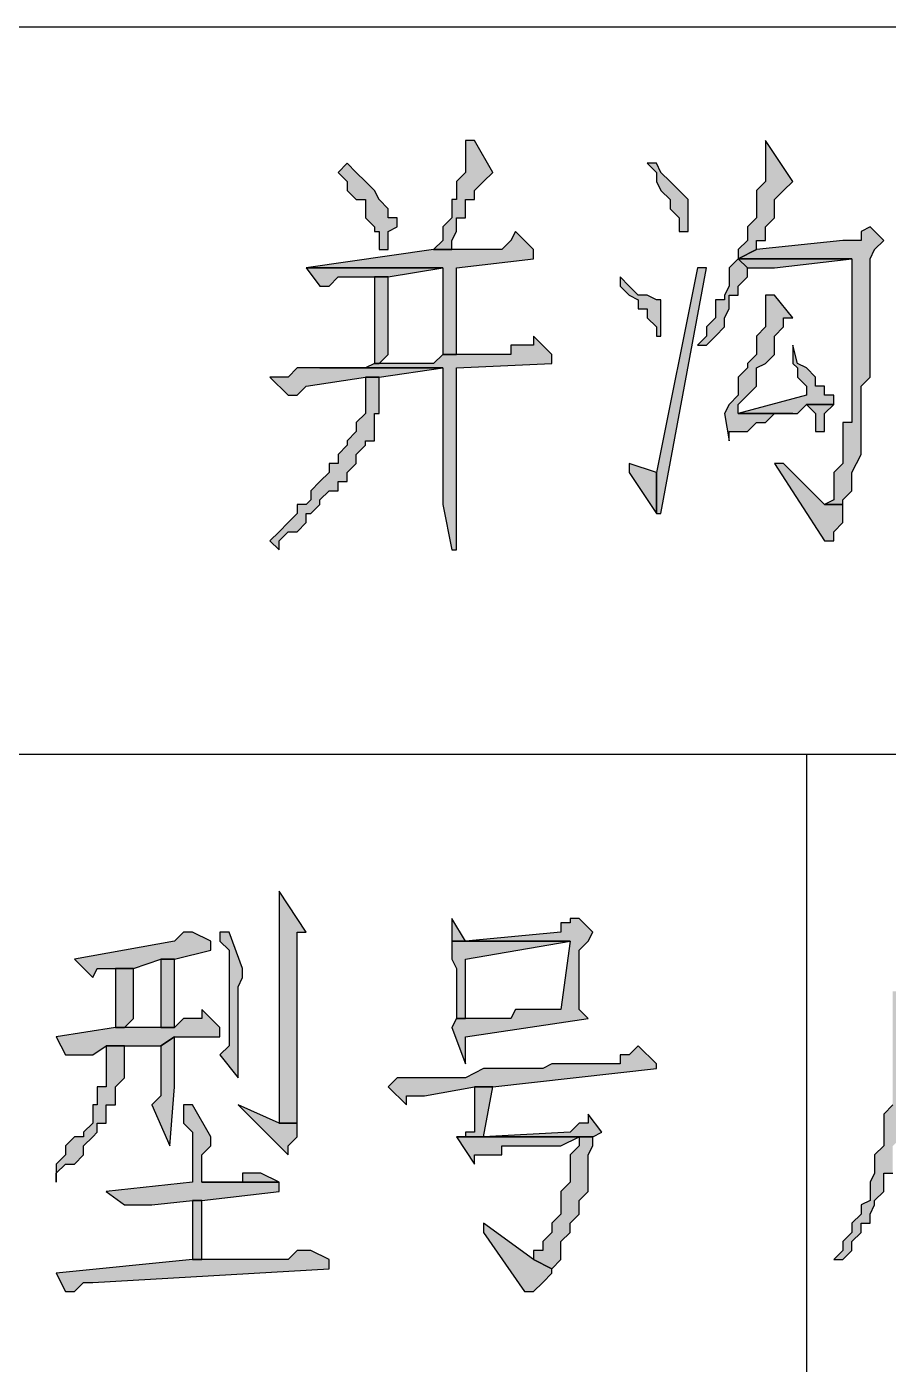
# Model space of a CAD drawing. Extents: x 457 to 4918, y -67 to 391.
# Drawn here: x 3548.87 to 3557.44, y 86.65 to 99.94 of the extents above; entities that cross this region are included whole.
import ezdxf

# ---------------------------------------------------------------- set-up
doc = ezdxf.new("R2010")
doc.units = 0
doc.header["$LTSCALE"] = 40
doc.header["$MEASUREMENT"] = 0
doc.layers.add('at_Entity', color=7, linetype='CONTINUOUS')
doc.layers.add('at_Solid', color=7, linetype='CONTINUOUS')

msp = doc.modelspace()

# ---------------------------------------------------------------- hatches: boundary and pattern name
at = {"layer": 'at_Solid'}
for points in [[(3553.233, 98.814), (3553.233, 98.497), (3553.143, 98.407), (3553.143, 98.226), (3553.098, 98.226), (3553.098, 98.045), (3553.007, 97.955), (3553.007, 97.819), (3552.917, 97.729), (3553.098, 97.729), (3553.098, 97.819), (3553.143, 97.91), (3553.143, 98.045), (3553.233, 98.045), (3553.233, 98.226), (3553.324, 98.226), (3553.324, 98.317), (3553.414, 98.407), (3553.505, 98.497), (3553.324, 98.814)], [(3556.217, 98.814), (3556.217, 98.407), (3556.126, 98.317), (3556.126, 98.045), (3556.036, 97.955), (3556.036, 97.819), (3555.945, 97.729), (3555.945, 97.639), (3556.126, 97.729), (3556.126, 97.819), (3556.217, 97.819), (3556.217, 97.955), (3556.307, 98.045), (3556.307, 98.226), (3556.397, 98.317), (3556.488, 98.407)], [(3552.058, 98.588), (3551.968, 98.497), (3552.058, 98.407), (3552.058, 98.317), (3552.148, 98.226), (3552.239, 98.226), (3552.239, 98.136), (3552.239, 98.045), (3552.329, 97.955), (3552.329, 97.91), (3552.374, 97.91), (3552.374, 97.729), (3552.465, 97.729), (3552.465, 97.91), (3552.555, 97.955), (3552.555, 98.045), (3552.465, 98.045), (3552.465, 98.136), (3552.374, 98.226), (3552.329, 98.317), (3552.239, 98.407), (3552.148, 98.497)], [(3555.132, 98.588), (3555.041, 98.588), (3555.132, 98.497), (3555.132, 98.407), (3555.177, 98.317), (3555.267, 98.226), (3555.267, 98.136), (3555.358, 98.045), (3555.358, 97.91), (3555.448, 97.91), (3555.448, 98.226), (3555.358, 98.317), (3555.267, 98.407), (3555.177, 98.497)], [(3557.256, 97.955), (3557.166, 97.91), (3557.166, 97.819), (3557.075, 97.819), (3556.985, 97.819), (3556.126, 97.729), (3555.945, 97.639), (3557.075, 97.639), (3557.075, 97.548), (3557.075, 96.011), (3556.985, 96.011), (3556.985, 95.604), (3556.895, 95.514), (3556.895, 95.243), (3556.804, 95.198), (3556.985, 95.198), (3556.985, 95.243), (3557.075, 95.333), (3557.075, 95.514), (3557.166, 95.695), (3557.166, 96.373), (3557.256, 96.463), (3557.256, 97.639), (3557.301, 97.729), (3557.392, 97.819)], [(3553.731, 97.91), (3553.685, 97.819), (3553.595, 97.729), (3552.917, 97.729), (3551.651, 97.548), (3553.007, 97.548), (3553.007, 97.367), (3553.007, 96.689), (3553.143, 96.689), (3553.143, 97.548), (3553.911, 97.639), (3553.911, 97.729)], [(3551.651, 97.548), (3551.787, 97.367), (3551.877, 97.367), (3551.968, 97.458), (3552.465, 97.458), (3553.007, 97.548)], [(3555.539, 97.548), (3555.132, 95.514), (3555.132, 95.107), (3555.177, 95.107), (3555.629, 97.548)], [(3555.945, 97.639), (3555.855, 97.548), (3555.855, 97.367), (3555.81, 97.277), (3555.81, 97.232), (3555.719, 97.232), (3555.719, 97.051), (3555.629, 96.961), (3555.629, 96.87), (3555.539, 96.78), (3555.629, 96.78), (3555.719, 96.87), (3555.81, 96.961), (3555.81, 97.051), (3555.855, 97.141), (3555.855, 97.277), (3555.945, 97.277), (3555.945, 97.367), (3556.036, 97.458), (3556.036, 97.548)], [(3555.945, 97.639), (3556.036, 97.548), (3556.307, 97.548), (3557.075, 97.639)], [(3552.465, 97.458), (3552.329, 97.458), (3552.329, 97.367), (3552.329, 96.599), (3552.374, 96.599), (3552.465, 96.689)], [(3554.77, 97.458), (3554.77, 97.367), (3554.861, 97.277), (3554.951, 97.232), (3554.951, 97.141), (3555.041, 97.141), (3555.041, 97.051), (3555.132, 96.961), (3555.132, 96.87), (3555.177, 96.87), (3555.177, 97.232), (3555.132, 97.232), (3555.041, 97.277), (3554.951, 97.277), (3554.861, 97.367)], [(3556.307, 97.277), (3556.217, 97.277), (3556.217, 97.232), (3556.217, 96.961), (3556.126, 96.87), (3556.126, 96.689), (3556.036, 96.599), (3556.036, 96.554), (3555.945, 96.463), (3555.945, 96.283), (3555.855, 96.192), (3555.81, 96.102), (3555.855, 95.831), (3555.855, 95.921), (3555.945, 95.921), (3556.036, 95.921), (3556.126, 96.011), (3556.217, 96.011), (3556.307, 96.102), (3556.488, 96.102), (3555.945, 96.102), (3555.945, 96.192), (3556.036, 96.283), (3556.126, 96.373), (3556.126, 96.554), (3556.217, 96.599), (3556.307, 96.689), (3556.307, 96.87), (3556.397, 96.961), (3556.397, 97.051), (3556.488, 97.051)], [(3553.911, 96.87), (3553.911, 96.78), (3553.821, 96.78), (3553.685, 96.78), (3553.685, 96.689), (3553.007, 96.689), (3552.917, 96.599), (3552.329, 96.599), (3552.239, 96.554), (3551.787, 96.554), (3553.007, 96.554), (3553.007, 95.198), (3553.098, 94.746), (3553.143, 94.746), (3553.143, 94.926), (3553.143, 96.554), (3554.092, 96.599), (3554.092, 96.689)], [(3556.488, 96.78), (3556.488, 96.599), (3556.533, 96.554), (3556.533, 96.463), (3556.623, 96.373), (3556.623, 96.283), (3555.945, 96.102), (3556.533, 96.102), (3556.623, 96.192), (3556.895, 96.192), (3556.895, 96.283), (3556.804, 96.283), (3556.804, 96.373), (3556.714, 96.373), (3556.714, 96.463), (3556.623, 96.554), (3556.533, 96.599)], [(3551.787, 96.554), (3551.561, 96.554), (3551.47, 96.463), (3551.29, 96.463), (3551.47, 96.283), (3551.561, 96.283), (3551.651, 96.373), (3552.239, 96.463), (3552.374, 96.463), (3553.007, 96.554)], [(3552.374, 96.463), (3552.239, 96.463), (3552.239, 96.373), (3552.239, 96.102), (3552.148, 96.011), (3552.148, 95.921), (3552.058, 95.831), (3552.058, 95.785), (3551.968, 95.695), (3551.968, 95.604), (3551.877, 95.604), (3551.877, 95.514), (3551.787, 95.424), (3551.696, 95.333), (3551.696, 95.243), (3551.651, 95.198), (3551.561, 95.198), (3551.561, 95.107), (3551.47, 95.017), (3551.38, 94.926), (3551.29, 94.836), (3551.38, 94.746), (3551.38, 94.836), (3551.47, 94.926), (3551.561, 94.926), (3551.651, 95.017), (3551.651, 95.107), (3551.696, 95.107), (3551.787, 95.198), (3551.787, 95.243), (3551.877, 95.333), (3551.968, 95.333), (3551.968, 95.424), (3552.058, 95.424), (3552.058, 95.514), (3552.148, 95.604), (3552.148, 95.695), (3552.239, 95.785), (3552.239, 95.831), (3552.329, 95.831), (3552.329, 96.102), (3552.374, 96.102)], [(3556.895, 96.192), (3556.623, 96.192), (3556.714, 96.102), (3556.714, 95.921), (3556.804, 95.921), (3556.804, 96.102)], [(3554.861, 95.604), (3554.861, 95.514), (3555.132, 95.107), (3555.132, 95.514)], [(3556.397, 95.604), (3556.307, 95.604), (3556.804, 94.836), (3556.895, 94.836), (3556.895, 94.926), (3556.985, 95.017), (3556.985, 95.198), (3556.804, 95.198)], [(3551.38, 91.356), (3551.38, 89.05), (3551.561, 89.05), (3551.561, 90.949), (3551.651, 90.949)], [(3553.098, 91.084), (3553.098, 90.858), (3553.233, 90.858)], [(3554.363, 91.084), (3554.273, 91.084), (3554.273, 91.039), (3554.183, 91.039), (3554.183, 90.949), (3553.233, 90.858), (3553.098, 90.858), (3554.273, 90.858), (3554.183, 90.18), (3553.731, 90.18), (3553.685, 90.09), (3553.143, 90.09), (3553.098, 90), (3553.233, 89.638), (3553.233, 89.909), (3554.454, 90.09), (3554.363, 90.18), (3554.363, 90.768), (3554.454, 90.858), (3554.499, 90.949)], [(3550.521, 90.949), (3550.431, 90.949), (3550.34, 90.858), (3549.346, 90.678), (3549.527, 90.497), (3549.572, 90.587), (3549.934, 90.587), (3550.205, 90.678), (3550.34, 90.678), (3550.702, 90.768), (3550.702, 90.858)], [(3550.883, 90.949), (3550.792, 90.949), (3550.792, 90.858), (3550.883, 90.768), (3550.883, 89.819), (3550.792, 89.728), (3550.973, 89.502), (3550.973, 90.406), (3551.018, 90.497), (3551.018, 90.587)], [(3553.098, 90.858), (3553.098, 90.678), (3553.143, 90.587), (3553.143, 90.09), (3553.233, 90.09), (3553.233, 90.678), (3554.273, 90.858)], [(3550.34, 90.678), (3550.205, 90.678), (3550.205, 90.497), (3550.205, 90), (3550.34, 90)], [(3559.607, 90.678), (3559.607, 90.587), (3559.516, 90.587), (3559.426, 90.587), (3559.426, 90.497), (3558.658, 90.406), (3558.522, 90.406), (3557.663, 90.361), (3557.482, 90.361), (3557.482, 90.18), (3557.482, 89.231), (3557.392, 89.141), (3557.392, 88.824), (3557.301, 88.734), (3557.301, 88.553), (3557.256, 88.463), (3557.256, 88.282), (3557.166, 88.237), (3557.166, 88.146), (3557.075, 88.056), (3557.075, 87.965), (3556.985, 87.875), (3556.985, 87.785), (3556.895, 87.694), (3556.985, 87.694), (3557.075, 87.785), (3557.075, 87.875), (3557.166, 87.965), (3557.166, 88.056), (3557.256, 88.056), (3557.256, 88.146), (3557.301, 88.237), (3557.301, 88.282), (3557.392, 88.372), (3557.392, 88.553), (3557.482, 88.553), (3557.482, 88.824), (3557.573, 88.915), (3557.573, 89.321), (3557.663, 89.321), (3557.663, 90.271), (3558.612, 90.271), (3558.612, 90.361), (3559.788, 90.406), (3559.788, 90.497)], [(3549.934, 90.587), (3549.753, 90.587), (3549.753, 90.497), (3549.753, 90), (3549.843, 90), (3549.934, 90.09)], [(3550.612, 90.18), (3550.612, 90.09), (3550.521, 90.09), (3550.431, 90.09), (3550.34, 90), (3549.753, 90), (3549.165, 89.909), (3549.256, 89.728), (3549.527, 89.728), (3549.662, 89.819), (3550.205, 89.819), (3550.34, 89.909), (3550.792, 89.909), (3550.792, 90)], [(3550.34, 89.909), (3550.205, 89.819), (3550.205, 89.321), (3550.114, 89.231), (3550.295, 88.824), (3550.34, 89.412)], [(3549.843, 89.819), (3549.662, 89.819), (3549.662, 89.728), (3549.662, 89.412), (3549.572, 89.412), (3549.572, 89.231), (3549.527, 89.231), (3549.527, 89.05), (3549.436, 88.96), (3549.436, 88.915), (3549.346, 88.915), (3549.256, 88.824), (3549.256, 88.734), (3549.165, 88.643), (3549.165, 88.463), (3549.165, 88.553), (3549.256, 88.643), (3549.346, 88.643), (3549.436, 88.734), (3549.436, 88.824), (3549.527, 88.915), (3549.572, 88.96), (3549.572, 89.05), (3549.662, 89.05), (3549.662, 89.231), (3549.753, 89.231), (3549.753, 89.412), (3549.843, 89.502)], [(3554.951, 89.819), (3554.861, 89.728), (3554.77, 89.728), (3554.77, 89.638), (3554.092, 89.638), (3554.002, 89.593), (3553.414, 89.593), (3553.233, 89.502), (3552.555, 89.502), (3552.465, 89.412), (3552.646, 89.231), (3552.646, 89.321), (3552.736, 89.321), (3552.826, 89.321), (3553.324, 89.412), (3553.505, 89.412), (3555.132, 89.593), (3555.132, 89.638)], [(3553.505, 89.412), (3553.324, 89.412), (3553.324, 89.231), (3553.324, 88.96), (3553.233, 88.96), (3553.233, 88.915), (3553.143, 88.915), (3554.363, 88.915), (3554.363, 88.824), (3554.273, 88.734), (3554.273, 88.463), (3554.183, 88.372), (3554.183, 88.146), (3554.092, 88.056), (3554.092, 87.965), (3554.002, 87.875), (3554.002, 87.785), (3553.911, 87.785), (3553.911, 87.694), (3554.092, 87.604), (3554.183, 87.694), (3554.183, 87.875), (3554.273, 87.965), (3554.273, 88.056), (3554.363, 88.146), (3554.363, 88.282), (3554.454, 88.372), (3554.454, 88.734), (3554.499, 88.824), (3554.499, 88.915), (3553.414, 88.915)], [(3550.521, 89.231), (3550.431, 89.231), (3550.431, 89.141), (3550.431, 89.05), (3550.521, 88.96), (3550.521, 88.463), (3549.662, 88.372), (3549.843, 88.237), (3550.114, 88.237), (3550.521, 88.282), (3550.612, 88.282), (3551.38, 88.372), (3551.38, 88.463), (3550.612, 88.463), (3550.612, 88.734), (3550.702, 88.824), (3550.702, 88.915)], [(3550.973, 89.231), (3551.47, 88.734), (3551.47, 88.824), (3551.561, 88.915), (3551.561, 89.05), (3551.38, 89.05)], [(3554.454, 89.141), (3554.454, 89.05), (3554.363, 89.05), (3554.273, 88.96), (3553.414, 88.915), (3554.499, 88.915), (3554.589, 88.96)], [(3553.143, 88.915), (3553.324, 88.643), (3553.324, 88.734), (3553.414, 88.734), (3553.595, 88.734), (3553.595, 88.824), (3554.183, 88.824), (3554.363, 88.915)], [(3551.199, 88.553), (3551.018, 88.553), (3551.018, 88.463), (3550.612, 88.463), (3551.38, 88.463)], [(3550.612, 88.282), (3550.521, 88.282), (3550.521, 87.694), (3550.612, 87.694), (3550.612, 87.875)], [(3553.414, 88.056), (3553.414, 87.965), (3553.821, 87.378), (3553.911, 87.378), (3554.002, 87.468), (3554.092, 87.559), (3554.092, 87.604), (3553.911, 87.694)], [(3551.696, 87.785), (3551.561, 87.785), (3551.47, 87.694), (3550.521, 87.694), (3549.165, 87.559), (3549.256, 87.378), (3549.346, 87.378), (3549.436, 87.468), (3549.527, 87.468), (3551.877, 87.604), (3551.877, 87.694)]]:
    msp.add_hatch(color=0, dxfattribs=at).paths.add_polyline_path(points)

# ---------------------------------------------------------------- linework, layer by layer
at = {"layer": 'at_Entity', "color": 0, "lineweight": 20}
for p, q in [((3553.233, 98.814), (3553.233, 98.497)), ((3553.324, 98.814), (3553.233, 98.814)), ((3553.505, 98.497), (3553.324, 98.814)), ((3556.217, 98.814), (3556.217, 98.407)), ((3556.488, 98.407), (3556.217, 98.814)), ((3552.058, 98.588), (3551.968, 98.497)), ((3551.968, 98.497), (3552.058, 98.407)), ((3552.148, 98.497), (3552.058, 98.588)), ((3552.239, 98.407), (3552.148, 98.497)), ((3553.233, 98.497), (3553.143, 98.407)), ((3553.414, 98.407), (3553.505, 98.497)), ((3555.132, 98.588), (3555.041, 98.588)), ((3555.041, 98.588), (3555.132, 98.497)), ((3555.177, 98.497), (3555.132, 98.588)), ((3555.132, 98.497), (3555.132, 98.407)), ((3555.267, 98.407), (3555.177, 98.497)), ((3552.058, 98.407), (3552.058, 98.317)), ((3552.329, 98.317), (3552.239, 98.407)), ((3553.143, 98.407), (3553.143, 98.226)), ((3553.324, 98.317), (3553.414, 98.407)), ((3555.132, 98.407), (3555.177, 98.317)), ((3555.358, 98.317), (3555.267, 98.407)), ((3556.217, 98.407), (3556.126, 98.317)), ((3556.397, 98.317), (3556.488, 98.407)), ((3552.058, 98.317), (3552.148, 98.226)), ((3552.148, 98.226), (3552.239, 98.226)), ((3552.239, 98.226), (3552.239, 98.136)), ((3552.374, 98.226), (3552.329, 98.317)), ((3552.465, 98.136), (3552.374, 98.226)), ((3553.143, 98.226), (3553.098, 98.226)), ((3553.098, 98.226), (3553.098, 98.045)), ((3553.233, 98.045), (3553.233, 98.226)), ((3553.233, 98.226), (3553.324, 98.226)), ((3553.324, 98.226), (3553.324, 98.317)), ((3555.177, 98.317), (3555.267, 98.226)), ((3555.267, 98.226), (3555.267, 98.136)), ((3555.448, 98.226), (3555.358, 98.317)), ((3555.448, 97.91), (3555.448, 98.226)), ((3556.126, 98.317), (3556.126, 98.045)), ((3556.307, 98.226), (3556.397, 98.317)), ((3556.307, 98.045), (3556.307, 98.226)), ((3552.239, 98.136), (3552.239, 98.045)), ((3552.465, 98.045), (3552.465, 98.136)), ((3555.267, 98.136), (3555.358, 98.045)), ((3552.239, 98.045), (3552.329, 97.955)), ((3552.329, 97.955), (3552.329, 97.91)), ((3552.555, 98.045), (3552.465, 98.045)), ((3552.465, 97.91), (3552.555, 97.955)), ((3552.555, 97.955), (3552.555, 98.045)), ((3553.098, 98.045), (3553.007, 97.955)), ((3553.007, 97.955), (3553.007, 97.819)), ((3553.143, 97.91), (3553.143, 98.045)), ((3553.143, 98.045), (3553.233, 98.045)), ((3555.358, 98.045), (3555.358, 97.91)), ((3556.126, 98.045), (3556.036, 97.955)), ((3556.036, 97.955), (3556.036, 97.819)), ((3556.217, 97.955), (3556.307, 98.045)), ((3556.217, 97.819), (3556.217, 97.955)), ((3557.256, 97.955), (3557.166, 97.91)), ((3557.392, 97.819), (3557.256, 97.955)), ((3552.329, 97.91), (3552.374, 97.91)), ((3552.374, 97.91), (3552.374, 97.729)), ((3552.465, 97.729), (3552.465, 97.91)), ((3553.007, 97.819), (3552.917, 97.729)), ((3553.098, 97.819), (3553.143, 97.91)), ((3553.098, 97.729), (3553.098, 97.819)), ((3553.685, 97.819), (3553.595, 97.729)), ((3553.731, 97.91), (3553.685, 97.819)), ((3553.911, 97.729), (3553.731, 97.91)), ((3555.358, 97.91), (3555.448, 97.91)), ((3556.036, 97.819), (3555.945, 97.729)), ((3556.985, 97.819), (3556.126, 97.729)), ((3556.126, 97.729), (3556.126, 97.819)), ((3556.126, 97.819), (3556.217, 97.819)), ((3557.075, 97.819), (3556.985, 97.819)), ((3557.166, 97.819), (3557.075, 97.819)), ((3557.166, 97.91), (3557.166, 97.819)), ((3557.301, 97.729), (3557.392, 97.819)), ((3552.917, 97.729), (3551.651, 97.548)), ((3552.374, 97.729), (3552.465, 97.729)), ((3553.595, 97.729), (3552.917, 97.729)), ((3552.917, 97.729), (3553.098, 97.729)), ((3553.911, 97.639), (3553.911, 97.729)), ((3556.126, 97.729), (3555.945, 97.639)), ((3555.945, 97.729), (3555.945, 97.639)), ((3555.945, 97.639), (3556.126, 97.729)), ((3557.256, 97.639), (3557.301, 97.729)), ((3551.651, 97.548), (3551.787, 97.367)), ((3553.007, 97.548), (3551.651, 97.548)), ((3551.651, 97.548), (3553.007, 97.548)), ((3552.465, 97.458), (3553.007, 97.548)), ((3553.007, 97.548), (3553.007, 97.367)), ((3553.143, 97.548), (3553.911, 97.639)), ((3553.143, 96.689), (3553.143, 97.548)), ((3555.539, 97.548), (3555.132, 95.514)), ((3555.177, 95.107), (3555.629, 97.548)), ((3555.629, 97.548), (3555.539, 97.548)), ((3555.945, 97.639), (3555.855, 97.548)), ((3555.855, 97.548), (3555.855, 97.367)), ((3556.036, 97.548), (3555.945, 97.639)), ((3555.945, 97.639), (3556.036, 97.548)), ((3557.075, 97.639), (3555.945, 97.639)), ((3555.945, 97.639), (3557.075, 97.639)), ((3556.036, 97.458), (3556.036, 97.548)), ((3556.036, 97.548), (3556.307, 97.548)), ((3556.307, 97.548), (3557.075, 97.639)), ((3557.075, 97.639), (3557.075, 97.548)), ((3557.075, 97.548), (3557.075, 96.011)), ((3557.256, 96.463), (3557.256, 97.639)), ((3551.877, 97.367), (3551.968, 97.458)), ((3551.968, 97.458), (3552.465, 97.458)), ((3552.465, 97.458), (3552.329, 97.458)), ((3552.329, 97.458), (3552.329, 97.367)), ((3552.465, 96.689), (3552.465, 97.458)), ((3554.77, 97.458), (3554.77, 97.367)), ((3554.861, 97.367), (3554.77, 97.458)), ((3555.945, 97.367), (3556.036, 97.458)), ((3551.787, 97.367), (3551.877, 97.367)), ((3552.329, 97.367), (3552.329, 96.599)), ((3553.007, 97.367), (3553.007, 96.689)), ((3554.77, 97.367), (3554.861, 97.277)), ((3554.951, 97.277), (3554.861, 97.367)), ((3555.855, 97.367), (3555.81, 97.277)), ((3555.945, 97.277), (3555.945, 97.367)), ((3554.861, 97.277), (3554.951, 97.232)), ((3555.041, 97.277), (3554.951, 97.277)), ((3554.951, 97.232), (3554.951, 97.141)), ((3555.132, 97.232), (3555.041, 97.277)), ((3555.177, 97.232), (3555.132, 97.232)), ((3555.177, 96.87), (3555.177, 97.232)), ((3555.81, 97.232), (3555.719, 97.232)), ((3555.719, 97.232), (3555.719, 97.051)), ((3555.81, 97.277), (3555.81, 97.232)), ((3555.855, 97.141), (3555.855, 97.277)), ((3555.855, 97.277), (3555.945, 97.277)), ((3556.307, 97.277), (3556.217, 97.277)), ((3556.217, 97.277), (3556.217, 97.232)), ((3556.217, 97.232), (3556.217, 96.961)), ((3556.488, 97.051), (3556.307, 97.277)), ((3554.951, 97.141), (3555.041, 97.141)), ((3555.041, 97.141), (3555.041, 97.051)), ((3555.041, 97.051), (3555.132, 96.961)), ((3555.719, 97.051), (3555.629, 96.961)), ((3555.81, 97.051), (3555.855, 97.141)), ((3555.81, 96.961), (3555.81, 97.051)), ((3556.397, 96.961), (3556.397, 97.051)), ((3556.397, 97.051), (3556.488, 97.051)), ((3555.132, 96.961), (3555.132, 96.87)), ((3555.629, 96.961), (3555.629, 96.87)), ((3555.719, 96.87), (3555.81, 96.961)), ((3556.217, 96.961), (3556.126, 96.87)), ((3556.307, 96.87), (3556.397, 96.961)), ((3553.821, 96.78), (3553.685, 96.78)), ((3553.685, 96.78), (3553.685, 96.689)), ((3553.911, 96.78), (3553.821, 96.78)), ((3553.911, 96.87), (3553.911, 96.78)), ((3554.092, 96.689), (3553.911, 96.87)), ((3555.132, 96.87), (3555.177, 96.87)), ((3555.629, 96.87), (3555.539, 96.78)), ((3555.539, 96.78), (3555.629, 96.78)), ((3555.629, 96.78), (3555.719, 96.87)), ((3556.126, 96.87), (3556.126, 96.689)), ((3556.307, 96.689), (3556.307, 96.87)), ((3556.488, 96.78), (3556.488, 96.599)), ((3556.533, 96.599), (3556.488, 96.78)), ((3552.374, 96.599), (3552.465, 96.689)), ((3553.007, 96.689), (3552.917, 96.599)), ((3553.685, 96.689), (3553.007, 96.689)), ((3553.007, 96.689), (3553.143, 96.689)), ((3554.092, 96.599), (3554.092, 96.689)), ((3556.126, 96.689), (3556.036, 96.599)), ((3556.217, 96.599), (3556.307, 96.689)), ((3551.561, 96.554), (3551.47, 96.463)), ((3551.787, 96.554), (3551.561, 96.554)), ((3553.007, 96.554), (3551.787, 96.554)), ((3552.239, 96.554), (3551.787, 96.554)), ((3551.787, 96.554), (3553.007, 96.554)), ((3552.329, 96.599), (3552.239, 96.554)), ((3552.917, 96.599), (3552.329, 96.599)), ((3552.329, 96.599), (3552.374, 96.599)), ((3552.374, 96.463), (3553.007, 96.554)), ((3553.007, 96.554), (3553.007, 95.198)), ((3553.143, 96.554), (3554.092, 96.599)), ((3553.143, 94.926), (3553.143, 96.554)), ((3556.036, 96.554), (3555.945, 96.463)), ((3556.036, 96.599), (3556.036, 96.554)), ((3556.126, 96.554), (3556.217, 96.599)), ((3556.126, 96.373), (3556.126, 96.554)), ((3556.488, 96.599), (3556.533, 96.554)), ((3556.623, 96.554), (3556.533, 96.599)), ((3556.533, 96.554), (3556.533, 96.463)), ((3556.714, 96.463), (3556.623, 96.554)), ((3551.47, 96.463), (3551.29, 96.463)), ((3551.29, 96.463), (3551.47, 96.283)), ((3551.561, 96.283), (3551.651, 96.373)), ((3551.651, 96.373), (3552.239, 96.463)), ((3552.374, 96.463), (3552.239, 96.463)), ((3552.239, 96.463), (3552.239, 96.373)), ((3552.239, 96.463), (3552.374, 96.463)), ((3552.239, 96.373), (3552.239, 96.102)), ((3552.374, 96.102), (3552.374, 96.463)), ((3555.945, 96.463), (3555.945, 96.283)), ((3556.036, 96.283), (3556.126, 96.373)), ((3556.533, 96.463), (3556.623, 96.373)), ((3556.623, 96.373), (3556.623, 96.283)), ((3556.714, 96.373), (3556.714, 96.463)), ((3556.804, 96.373), (3556.714, 96.373)), ((3556.804, 96.283), (3556.804, 96.373)), ((3557.166, 96.373), (3557.256, 96.463)), ((3557.166, 95.695), (3557.166, 96.373)), ((3551.47, 96.283), (3551.561, 96.283)), ((3555.945, 96.283), (3555.855, 96.192)), ((3556.623, 96.283), (3555.945, 96.102)), ((3555.945, 96.192), (3556.036, 96.283)), ((3556.895, 96.283), (3556.804, 96.283)), ((3556.895, 96.192), (3556.895, 96.283)), ((3552.239, 96.102), (3552.148, 96.011)), ((3552.329, 95.831), (3552.329, 96.102)), ((3552.329, 96.102), (3552.374, 96.102)), ((3555.855, 96.192), (3555.81, 96.102)), ((3555.81, 96.102), (3555.855, 95.831)), ((3555.945, 96.102), (3555.945, 96.192)), ((3555.945, 96.102), (3556.533, 96.102)), ((3556.488, 96.102), (3555.945, 96.102)), ((3556.217, 96.011), (3556.307, 96.102)), ((3556.307, 96.102), (3556.488, 96.102)), ((3556.533, 96.102), (3556.623, 96.192)), ((3556.895, 96.192), (3556.623, 96.192)), ((3556.623, 96.192), (3556.714, 96.102)), ((3556.623, 96.192), (3556.895, 96.192)), ((3556.714, 96.102), (3556.714, 95.921)), ((3556.804, 96.102), (3556.895, 96.192)), ((3556.804, 95.921), (3556.804, 96.102)), ((3552.148, 96.011), (3552.148, 95.921)), ((3556.036, 95.921), (3556.126, 96.011)), ((3556.126, 96.011), (3556.217, 96.011)), ((3557.075, 96.011), (3556.985, 96.011)), ((3556.985, 96.011), (3556.985, 95.604)), ((3552.148, 95.921), (3552.058, 95.831)), ((3552.058, 95.831), (3552.058, 95.785)), ((3552.239, 95.785), (3552.239, 95.831)), ((3552.239, 95.831), (3552.329, 95.831)), ((3555.855, 95.831), (3555.855, 95.921)), ((3555.855, 95.921), (3555.945, 95.921)), ((3555.945, 95.921), (3556.036, 95.921)), ((3556.714, 95.921), (3556.804, 95.921)), ((3552.058, 95.785), (3551.968, 95.695)), ((3551.968, 95.695), (3551.968, 95.604)), ((3552.148, 95.695), (3552.239, 95.785)), ((3552.148, 95.604), (3552.148, 95.695)), ((3557.075, 95.514), (3557.166, 95.695)), ((3551.968, 95.604), (3551.877, 95.604)), ((3551.877, 95.604), (3551.877, 95.514)), ((3552.058, 95.514), (3552.148, 95.604)), ((3554.861, 95.604), (3554.861, 95.514)), ((3555.132, 95.514), (3554.861, 95.604)), ((3556.397, 95.604), (3556.307, 95.604)), ((3556.307, 95.604), (3556.804, 94.836)), ((3556.804, 95.198), (3556.397, 95.604)), ((3556.985, 95.604), (3556.895, 95.514)), ((3551.787, 95.424), (3551.696, 95.333)), ((3551.877, 95.514), (3551.787, 95.424)), ((3551.968, 95.333), (3551.968, 95.424)), ((3551.968, 95.424), (3552.058, 95.424)), ((3552.058, 95.424), (3552.058, 95.514)), ((3554.861, 95.514), (3555.132, 95.107)), ((3555.132, 95.107), (3555.132, 95.514)), ((3555.132, 95.514), (3555.132, 95.107)), ((3556.895, 95.514), (3556.895, 95.243)), ((3557.075, 95.333), (3557.075, 95.514)), ((3551.696, 95.333), (3551.696, 95.243)), ((3551.787, 95.243), (3551.877, 95.333)), ((3551.877, 95.333), (3551.968, 95.333)), ((3556.985, 95.243), (3557.075, 95.333)), ((3551.651, 95.198), (3551.561, 95.198)), ((3551.561, 95.198), (3551.561, 95.107)), ((3551.696, 95.243), (3551.651, 95.198)), ((3551.696, 95.107), (3551.787, 95.198)), ((3551.787, 95.198), (3551.787, 95.243)), ((3553.007, 95.198), (3553.098, 94.746)), ((3556.895, 95.243), (3556.804, 95.198)), ((3556.985, 95.198), (3556.804, 95.198)), ((3556.804, 95.198), (3556.985, 95.198)), ((3556.985, 95.198), (3556.985, 95.243)), ((3556.985, 95.017), (3556.985, 95.198)), ((3551.561, 95.107), (3551.47, 95.017)), ((3551.651, 95.017), (3551.651, 95.107)), ((3551.651, 95.107), (3551.696, 95.107)), ((3555.132, 95.107), (3555.177, 95.107)), ((3551.38, 94.926), (3551.29, 94.836)), ((3551.47, 95.017), (3551.38, 94.926)), ((3551.38, 94.836), (3551.47, 94.926)), ((3551.47, 94.926), (3551.561, 94.926)), ((3551.561, 94.926), (3551.651, 95.017)), ((3553.143, 94.746), (3553.143, 94.926)), ((3556.895, 94.926), (3556.985, 95.017)), ((3556.895, 94.836), (3556.895, 94.926)), ((3551.29, 94.836), (3551.38, 94.746)), ((3551.38, 94.746), (3551.38, 94.836)), ((3556.804, 94.836), (3556.895, 94.836)), ((3553.098, 94.746), (3553.143, 94.746)), ((3551.38, 91.356), (3551.38, 89.05)), ((3551.651, 90.949), (3551.38, 91.356)), ((3553.098, 91.084), (3553.098, 90.858)), ((3553.233, 90.858), (3553.098, 91.084)), ((3554.273, 91.039), (3554.183, 91.039)), ((3554.183, 91.039), (3554.183, 90.949)), ((3554.363, 91.084), (3554.273, 91.084)), ((3554.273, 91.084), (3554.273, 91.039)), ((3554.499, 90.949), (3554.363, 91.084)), ((3550.431, 90.949), (3550.34, 90.858)), ((3550.521, 90.949), (3550.431, 90.949)), ((3550.702, 90.858), (3550.521, 90.949)), ((3550.883, 90.949), (3550.792, 90.949)), ((3550.792, 90.949), (3550.792, 90.858)), ((3551.018, 90.587), (3550.883, 90.949)), ((3551.561, 89.05), (3551.561, 90.949)), ((3551.561, 90.949), (3551.651, 90.949)), ((3554.183, 90.949), (3553.233, 90.858)), ((3554.454, 90.858), (3554.499, 90.949)), ((3550.34, 90.858), (3549.346, 90.678)), ((3550.34, 90.678), (3550.702, 90.768)), ((3550.702, 90.768), (3550.702, 90.858)), ((3550.792, 90.858), (3550.883, 90.768)), ((3550.883, 90.768), (3550.883, 89.819)), ((3553.098, 90.858), (3553.098, 90.678)), ((3554.273, 90.858), (3553.098, 90.858)), ((3553.098, 90.858), (3553.233, 90.858)), ((3553.233, 90.858), (3553.098, 90.858)), ((3553.098, 90.858), (3554.273, 90.858)), ((3553.233, 90.678), (3554.273, 90.858)), ((3554.273, 90.858), (3554.183, 90.18)), ((3554.363, 90.768), (3554.454, 90.858)), ((3554.363, 90.18), (3554.363, 90.768)), ((3549.346, 90.678), (3549.527, 90.497)), ((3549.934, 90.587), (3550.205, 90.678)), ((3550.34, 90.678), (3550.205, 90.678)), ((3550.205, 90.678), (3550.205, 90.497)), ((3550.205, 90.678), (3550.34, 90.678)), ((3550.34, 90), (3550.34, 90.678)), ((3553.098, 90.678), (3553.143, 90.587)), ((3553.233, 90.09), (3553.233, 90.678)), ((3549.527, 90.497), (3549.572, 90.587)), ((3549.572, 90.587), (3549.934, 90.587)), ((3549.934, 90.587), (3549.753, 90.587)), ((3549.753, 90.587), (3549.753, 90.497)), ((3549.934, 90.09), (3549.934, 90.587)), ((3551.018, 90.497), (3551.018, 90.587)), ((3553.143, 90.587), (3553.143, 90.09)), ((3549.753, 90.497), (3549.753, 90)), ((3550.205, 90.497), (3550.205, 90)), ((3550.973, 90.406), (3551.018, 90.497)), ((3550.973, 89.502), (3550.973, 90.406)), ((3550.612, 90.18), (3550.612, 90.09)), ((3550.792, 90), (3550.612, 90.18)), ((3553.731, 90.18), (3553.685, 90.09)), ((3554.183, 90.18), (3553.731, 90.18)), ((3554.454, 90.09), (3554.363, 90.18)), ((3549.753, 90), (3549.165, 89.909)), ((3550.34, 90), (3549.753, 90)), ((3549.753, 90), (3549.843, 90)), ((3549.843, 90), (3549.934, 90.09)), ((3550.205, 90), (3550.34, 90)), ((3550.431, 90.09), (3550.34, 90)), ((3550.521, 90.09), (3550.431, 90.09)), ((3550.612, 90.09), (3550.521, 90.09)), ((3550.792, 89.909), (3550.792, 90)), ((3553.143, 90.09), (3553.098, 90)), ((3553.098, 90), (3553.233, 89.638)), ((3553.143, 90.09), (3553.233, 90.09)), ((3553.685, 90.09), (3553.143, 90.09)), ((3553.233, 89.909), (3554.454, 90.09)), ((3549.165, 89.909), (3549.256, 89.728)), ((3550.34, 89.909), (3550.205, 89.819)), ((3550.205, 89.819), (3550.34, 89.909)), ((3550.34, 89.412), (3550.34, 89.909)), ((3550.34, 89.909), (3550.792, 89.909)), ((3553.233, 89.638), (3553.233, 89.909)), ((3549.256, 89.728), (3549.527, 89.728)), ((3549.527, 89.728), (3549.662, 89.819)), ((3549.843, 89.819), (3549.662, 89.819)), ((3549.662, 89.819), (3549.662, 89.728)), ((3549.662, 89.819), (3550.205, 89.819)), ((3549.662, 89.728), (3549.662, 89.412)), ((3549.843, 89.502), (3549.843, 89.819)), ((3550.205, 89.819), (3550.205, 89.321)), ((3550.883, 89.819), (3550.792, 89.728)), ((3550.792, 89.728), (3550.973, 89.502)), ((3554.861, 89.728), (3554.77, 89.728)), ((3554.77, 89.728), (3554.77, 89.638)), ((3554.951, 89.819), (3554.861, 89.728)), ((3555.132, 89.638), (3554.951, 89.819)), ((3553.414, 89.593), (3553.233, 89.502)), ((3554.002, 89.593), (3553.414, 89.593)), ((3553.505, 89.412), (3555.132, 89.593)), ((3554.092, 89.638), (3554.002, 89.593)), ((3554.77, 89.638), (3554.092, 89.638)), ((3555.132, 89.593), (3555.132, 89.638)), ((3549.753, 89.412), (3549.843, 89.502)), ((3552.555, 89.502), (3552.465, 89.412)), ((3553.233, 89.502), (3552.555, 89.502)), ((3549.662, 89.412), (3549.572, 89.412)), ((3549.572, 89.412), (3549.572, 89.231)), ((3549.753, 89.231), (3549.753, 89.412)), ((3550.205, 89.321), (3550.114, 89.231)), ((3550.295, 88.824), (3550.34, 89.412)), ((3552.465, 89.412), (3552.646, 89.231)), ((3552.646, 89.231), (3552.646, 89.321)), ((3552.646, 89.321), (3552.736, 89.321)), ((3552.736, 89.321), (3552.826, 89.321)), ((3552.826, 89.321), (3553.324, 89.412)), ((3553.505, 89.412), (3553.324, 89.412)), ((3553.324, 89.412), (3553.324, 89.231)), ((3553.324, 89.412), (3553.505, 89.412)), ((3553.414, 88.915), (3553.505, 89.412)), ((3549.572, 89.231), (3549.527, 89.231)), ((3549.527, 89.231), (3549.527, 89.05)), ((3549.662, 89.05), (3549.662, 89.231)), ((3549.662, 89.231), (3549.753, 89.231)), ((3550.114, 89.231), (3550.295, 88.824)), ((3550.521, 89.231), (3550.431, 89.231)), ((3550.431, 89.231), (3550.431, 89.141)), ((3550.702, 88.915), (3550.521, 89.231)), ((3550.973, 89.231), (3551.47, 88.734)), ((3551.38, 89.05), (3550.973, 89.231)), ((3553.324, 89.231), (3553.324, 88.96)), ((3557.482, 89.231), (3557.392, 89.141)), ((3549.527, 89.05), (3549.436, 88.96)), ((3549.572, 88.96), (3549.572, 89.05)), ((3549.572, 89.05), (3549.662, 89.05)), ((3550.431, 89.141), (3550.431, 89.05)), ((3550.431, 89.05), (3550.521, 88.96)), ((3551.561, 89.05), (3551.38, 89.05)), ((3551.38, 89.05), (3551.561, 89.05)), ((3551.561, 88.915), (3551.561, 89.05)), ((3554.363, 89.05), (3554.273, 88.96)), ((3554.454, 89.05), (3554.363, 89.05)), ((3554.454, 89.141), (3554.454, 89.05)), ((3554.589, 88.96), (3554.454, 89.141)), ((3557.392, 89.141), (3557.392, 88.824)), ((3549.346, 88.915), (3549.256, 88.824)), ((3549.436, 88.915), (3549.346, 88.915)), ((3549.436, 88.96), (3549.436, 88.915)), ((3549.436, 88.824), (3549.527, 88.915)), ((3549.527, 88.915), (3549.572, 88.96)), ((3550.521, 88.96), (3550.521, 88.463)), ((3550.702, 88.824), (3550.702, 88.915)), ((3551.47, 88.824), (3551.561, 88.915)), ((3553.143, 88.915), (3553.324, 88.643)), ((3554.363, 88.915), (3553.143, 88.915)), ((3553.233, 88.915), (3553.143, 88.915)), ((3553.143, 88.915), (3554.363, 88.915)), ((3553.324, 88.96), (3553.233, 88.96)), ((3553.233, 88.96), (3553.233, 88.915)), ((3554.273, 88.96), (3553.414, 88.915)), ((3553.414, 88.915), (3554.499, 88.915)), ((3554.499, 88.915), (3553.414, 88.915)), ((3554.183, 88.824), (3554.363, 88.915)), ((3554.363, 88.915), (3554.363, 88.824)), ((3554.499, 88.915), (3554.589, 88.96)), ((3554.499, 88.824), (3554.499, 88.915)), ((3549.256, 88.824), (3549.256, 88.734)), ((3549.436, 88.734), (3549.436, 88.824)), ((3550.612, 88.734), (3550.702, 88.824)), ((3551.47, 88.734), (3551.47, 88.824)), ((3553.595, 88.734), (3553.595, 88.824)), ((3553.595, 88.824), (3554.183, 88.824)), ((3554.363, 88.824), (3554.273, 88.734)), ((3554.454, 88.734), (3554.499, 88.824)), ((3557.392, 88.824), (3557.301, 88.734)), ((3549.256, 88.734), (3549.165, 88.643)), ((3549.165, 88.643), (3549.165, 88.463)), ((3549.165, 88.553), (3549.256, 88.643)), ((3549.256, 88.643), (3549.346, 88.643)), ((3549.346, 88.643), (3549.436, 88.734)), ((3550.612, 88.463), (3550.612, 88.734)), ((3553.324, 88.643), (3553.324, 88.734)), ((3553.324, 88.734), (3553.414, 88.734)), ((3553.414, 88.734), (3553.595, 88.734)), ((3554.273, 88.734), (3554.273, 88.463)), ((3554.454, 88.372), (3554.454, 88.734)), ((3557.301, 88.734), (3557.301, 88.553)), ((3549.165, 88.463), (3549.165, 88.553)), ((3551.199, 88.553), (3551.018, 88.553)), ((3551.018, 88.553), (3551.018, 88.463)), ((3551.38, 88.463), (3551.199, 88.553)), ((3557.301, 88.553), (3557.256, 88.463)), ((3557.392, 88.372), (3557.392, 88.553)), ((3557.392, 88.553), (3557.482, 88.553)), ((3550.521, 88.463), (3549.662, 88.372)), ((3551.018, 88.463), (3550.612, 88.463)), ((3550.612, 88.463), (3551.38, 88.463)), ((3551.38, 88.463), (3550.612, 88.463)), ((3551.38, 88.372), (3551.38, 88.463)), ((3554.273, 88.463), (3554.183, 88.372)), ((3557.256, 88.463), (3557.256, 88.282)), ((3549.662, 88.372), (3549.843, 88.237)), ((3550.114, 88.237), (3550.521, 88.282)), ((3550.612, 88.282), (3550.521, 88.282)), ((3550.521, 88.282), (3550.521, 87.694)), ((3550.521, 88.282), (3550.612, 88.282)), ((3550.612, 88.282), (3551.38, 88.372)), ((3550.612, 87.875), (3550.612, 88.282)), ((3554.183, 88.372), (3554.183, 88.146)), ((3554.363, 88.282), (3554.454, 88.372)), ((3554.363, 88.146), (3554.363, 88.282)), ((3557.256, 88.282), (3557.166, 88.237)), ((3557.301, 88.282), (3557.392, 88.372)), ((3557.301, 88.237), (3557.301, 88.282)), ((3549.843, 88.237), (3550.114, 88.237)), ((3554.183, 88.146), (3554.092, 88.056)), ((3554.273, 88.056), (3554.363, 88.146)), ((3557.166, 88.146), (3557.075, 88.056)), ((3557.166, 88.237), (3557.166, 88.146)), ((3557.256, 88.146), (3557.301, 88.237)), ((3557.256, 88.056), (3557.256, 88.146)), ((3553.414, 88.056), (3553.414, 87.965)), ((3553.911, 87.694), (3553.414, 88.056)), ((3554.092, 88.056), (3554.092, 87.965)), ((3554.273, 87.965), (3554.273, 88.056)), ((3557.075, 88.056), (3557.075, 87.965)), ((3557.166, 87.965), (3557.166, 88.056)), ((3557.166, 88.056), (3557.256, 88.056)), ((3550.612, 87.694), (3550.612, 87.875)), ((3553.414, 87.965), (3553.821, 87.378)), ((3554.092, 87.965), (3554.002, 87.875)), ((3554.002, 87.875), (3554.002, 87.785)), ((3554.183, 87.875), (3554.273, 87.965)), ((3554.183, 87.694), (3554.183, 87.875)), ((3557.075, 87.965), (3556.985, 87.875)), ((3556.985, 87.875), (3556.985, 87.785)), ((3557.075, 87.875), (3557.166, 87.965)), ((3557.075, 87.785), (3557.075, 87.875)), ((3551.561, 87.785), (3551.47, 87.694)), ((3551.696, 87.785), (3551.561, 87.785)), ((3551.877, 87.694), (3551.696, 87.785)), ((3554.002, 87.785), (3553.911, 87.785)), ((3553.911, 87.785), (3553.911, 87.694)), ((3556.985, 87.785), (3556.895, 87.694)), ((3556.985, 87.694), (3557.075, 87.785)), ((3550.521, 87.694), (3549.165, 87.559)), ((3549.527, 87.468), (3551.877, 87.604)), ((3551.47, 87.694), (3550.521, 87.694)), ((3550.521, 87.694), (3550.612, 87.694)), ((3551.877, 87.604), (3551.877, 87.694)), ((3554.092, 87.604), (3553.911, 87.694)), ((3553.911, 87.694), (3554.092, 87.604)), ((3554.092, 87.604), (3554.183, 87.694)), ((3554.092, 87.559), (3554.092, 87.604)), ((3556.895, 87.694), (3556.985, 87.694)), ((3549.165, 87.559), (3549.256, 87.378)), ((3549.346, 87.378), (3549.436, 87.468)), ((3549.436, 87.468), (3549.527, 87.468)), ((3553.911, 87.378), (3554.002, 87.468)), ((3554.002, 87.468), (3554.092, 87.559)), ((3549.256, 87.378), (3549.346, 87.378)), ((3553.821, 87.378), (3553.911, 87.378))]:
    msp.add_line(p, q, dxfattribs=at)
at = {"layer": 'at_Entity', "color": 0}
for points in [[(3487.194, 99.944), (3634.235, 99.944)], [(3553.233, 98.814), (3553.233, 98.497), (3553.143, 98.407), (3553.143, 98.226), (3553.098, 98.226), (3553.098, 98.045), (3553.007, 97.955), (3553.007, 97.819), (3552.917, 97.729), (3553.098, 97.729), (3553.098, 97.819), (3553.143, 97.91), (3553.143, 98.045), (3553.233, 98.045), (3553.233, 98.226), (3553.324, 98.226), (3553.324, 98.317), (3553.414, 98.407), (3553.505, 98.497), (3553.324, 98.814), (3553.233, 98.814), (3553.233, 98.814)], [(3556.217, 98.814), (3556.217, 98.407), (3556.126, 98.317), (3556.126, 98.045), (3556.036, 97.955), (3556.036, 97.819), (3555.945, 97.729), (3555.945, 97.639), (3556.126, 97.729), (3556.126, 97.819), (3556.217, 97.819), (3556.217, 97.955), (3556.307, 98.045), (3556.307, 98.226), (3556.397, 98.317), (3556.488, 98.407), (3556.217, 98.814), (3556.217, 98.814), (3556.217, 98.814)], [(3552.058, 98.588), (3551.968, 98.497), (3552.058, 98.407), (3552.058, 98.317), (3552.148, 98.226), (3552.239, 98.226), (3552.239, 98.136), (3552.239, 98.045), (3552.329, 97.955), (3552.329, 97.91), (3552.374, 97.91), (3552.374, 97.729), (3552.465, 97.729), (3552.465, 97.91), (3552.555, 97.955), (3552.555, 98.045), (3552.465, 98.045), (3552.465, 98.136), (3552.374, 98.226), (3552.329, 98.317), (3552.239, 98.407), (3552.148, 98.497), (3552.058, 98.588), (3552.058, 98.588), (3552.058, 98.588)], [(3555.132, 98.588), (3555.041, 98.588), (3555.132, 98.497), (3555.132, 98.407), (3555.177, 98.317), (3555.267, 98.226), (3555.267, 98.136), (3555.358, 98.045), (3555.358, 97.91), (3555.448, 97.91), (3555.448, 98.226), (3555.358, 98.317), (3555.267, 98.407), (3555.177, 98.497), (3555.132, 98.588), (3555.132, 98.588), (3555.132, 98.588)], [(3557.256, 97.955), (3557.166, 97.91), (3557.166, 97.819), (3557.075, 97.819), (3556.985, 97.819), (3556.126, 97.729), (3555.945, 97.639), (3557.075, 97.639), (3557.075, 97.548), (3557.075, 96.011), (3556.985, 96.011), (3556.985, 95.604), (3556.895, 95.514), (3556.895, 95.243), (3556.804, 95.198), (3556.985, 95.198), (3556.985, 95.243), (3557.075, 95.333), (3557.075, 95.514), (3557.166, 95.695), (3557.166, 96.373), (3557.256, 96.463), (3557.256, 97.639), (3557.301, 97.729), (3557.392, 97.819), (3557.256, 97.955), (3557.256, 97.955), (3557.256, 97.955)], [(3553.731, 97.91), (3553.685, 97.819), (3553.595, 97.729), (3552.917, 97.729), (3551.651, 97.548), (3553.007, 97.548), (3553.007, 97.367), (3553.007, 96.689), (3553.143, 96.689), (3553.143, 97.548), (3553.911, 97.639), (3553.911, 97.729), (3553.731, 97.91), (3553.731, 97.91), (3553.731, 97.91)], [(3551.651, 97.548), (3551.787, 97.367), (3551.877, 97.367), (3551.968, 97.458), (3552.465, 97.458), (3553.007, 97.548), (3551.651, 97.548), (3551.651, 97.548)], [(3555.539, 97.548), (3555.132, 95.514), (3555.132, 95.107), (3555.177, 95.107), (3555.629, 97.548), (3555.539, 97.548), (3555.539, 97.548)], [(3555.945, 97.639), (3555.855, 97.548), (3555.855, 97.367), (3555.81, 97.277), (3555.81, 97.232), (3555.719, 97.232), (3555.719, 97.051), (3555.629, 96.961), (3555.629, 96.87), (3555.539, 96.78), (3555.629, 96.78), (3555.719, 96.87), (3555.81, 96.961), (3555.81, 97.051), (3555.855, 97.141), (3555.855, 97.277), (3555.945, 97.277), (3555.945, 97.367), (3556.036, 97.458), (3556.036, 97.548), (3555.945, 97.639), (3555.945, 97.639), (3555.945, 97.639)], [(3555.945, 97.639), (3556.036, 97.548), (3556.307, 97.548), (3557.075, 97.639), (3555.945, 97.639), (3555.945, 97.639)], [(3552.465, 97.458), (3552.329, 97.458), (3552.329, 97.367), (3552.329, 96.599), (3552.374, 96.599), (3552.465, 96.689), (3552.465, 97.458), (3552.465, 97.458)], [(3554.77, 97.458), (3554.77, 97.367), (3554.861, 97.277), (3554.951, 97.232), (3554.951, 97.141), (3555.041, 97.141), (3555.041, 97.051), (3555.132, 96.961), (3555.132, 96.87), (3555.177, 96.87), (3555.177, 97.232), (3555.132, 97.232), (3555.041, 97.277), (3554.951, 97.277), (3554.861, 97.367), (3554.77, 97.458), (3554.77, 97.458), (3554.77, 97.458)], [(3556.307, 97.277), (3556.217, 97.277), (3556.217, 97.232), (3556.217, 96.961), (3556.126, 96.87), (3556.126, 96.689), (3556.036, 96.599), (3556.036, 96.554), (3555.945, 96.463), (3555.945, 96.283), (3555.855, 96.192), (3555.81, 96.102), (3555.855, 95.831), (3555.855, 95.921), (3555.945, 95.921), (3556.036, 95.921), (3556.126, 96.011), (3556.217, 96.011), (3556.307, 96.102), (3556.488, 96.102), (3555.945, 96.102), (3555.945, 96.192), (3556.036, 96.283), (3556.126, 96.373), (3556.126, 96.554), (3556.217, 96.599), (3556.307, 96.689), (3556.307, 96.87), (3556.397, 96.961), (3556.397, 97.051), (3556.488, 97.051), (3556.307, 97.277), (3556.307, 97.277), (3556.307, 97.277)], [(3553.911, 96.87), (3553.911, 96.78), (3553.821, 96.78), (3553.685, 96.78), (3553.685, 96.689), (3553.007, 96.689), (3552.917, 96.599), (3552.329, 96.599), (3552.239, 96.554), (3551.787, 96.554), (3553.007, 96.554), (3553.007, 95.198), (3553.098, 94.746), (3553.143, 94.746), (3553.143, 94.926), (3553.143, 96.554), (3554.092, 96.599), (3554.092, 96.689), (3553.911, 96.87), (3553.911, 96.87), (3553.911, 96.87)], [(3556.488, 96.78), (3556.488, 96.599), (3556.533, 96.554), (3556.533, 96.463), (3556.623, 96.373), (3556.623, 96.283), (3555.945, 96.102), (3556.533, 96.102), (3556.623, 96.192), (3556.895, 96.192), (3556.895, 96.283), (3556.804, 96.283), (3556.804, 96.373), (3556.714, 96.373), (3556.714, 96.463), (3556.623, 96.554), (3556.533, 96.599), (3556.488, 96.78), (3556.488, 96.78), (3556.488, 96.78)], [(3551.787, 96.554), (3551.561, 96.554), (3551.47, 96.463), (3551.29, 96.463), (3551.47, 96.283), (3551.561, 96.283), (3551.651, 96.373), (3552.239, 96.463), (3552.374, 96.463), (3553.007, 96.554), (3551.787, 96.554), (3551.787, 96.554)], [(3552.374, 96.463), (3552.239, 96.463), (3552.239, 96.373), (3552.239, 96.102), (3552.148, 96.011), (3552.148, 95.921), (3552.058, 95.831), (3552.058, 95.785), (3551.968, 95.695), (3551.968, 95.604), (3551.877, 95.604), (3551.877, 95.514), (3551.787, 95.424), (3551.696, 95.333), (3551.696, 95.243), (3551.651, 95.198), (3551.561, 95.198), (3551.561, 95.107), (3551.47, 95.017), (3551.38, 94.926), (3551.29, 94.836), (3551.38, 94.746), (3551.38, 94.836), (3551.47, 94.926), (3551.561, 94.926), (3551.651, 95.017), (3551.651, 95.107), (3551.696, 95.107), (3551.787, 95.198), (3551.787, 95.243), (3551.877, 95.333), (3551.968, 95.333), (3551.968, 95.424), (3552.058, 95.424), (3552.058, 95.514), (3552.148, 95.604), (3552.148, 95.695), (3552.239, 95.785), (3552.239, 95.831), (3552.329, 95.831), (3552.329, 96.102), (3552.374, 96.102), (3552.374, 96.463), (3552.374, 96.463)], [(3556.895, 96.192), (3556.623, 96.192), (3556.714, 96.102), (3556.714, 95.921), (3556.804, 95.921), (3556.804, 96.102), (3556.895, 96.192), (3556.895, 96.192), (3556.895, 96.192)], [(3554.861, 95.604), (3554.861, 95.514), (3555.132, 95.107), (3555.132, 95.514), (3554.861, 95.604), (3554.861, 95.604), (3554.861, 95.604)], [(3556.397, 95.604), (3556.307, 95.604), (3556.804, 94.836), (3556.895, 94.836), (3556.895, 94.926), (3556.985, 95.017), (3556.985, 95.198), (3556.804, 95.198), (3556.397, 95.604), (3556.397, 95.604), (3556.397, 95.604)], [(3634.235, 92.712), (3516.575, 92.712)], [(3556.623, 92.712), (3556.623, 73.365)], [(3551.38, 91.356), (3551.38, 89.05), (3551.561, 89.05), (3551.561, 90.949), (3551.651, 90.949), (3551.38, 91.356), (3551.38, 91.356), (3551.38, 91.356)], [(3553.098, 91.084), (3553.098, 90.858), (3553.233, 90.858), (3553.098, 91.084), (3553.098, 91.084), (3553.098, 91.084)], [(3554.363, 91.084), (3554.273, 91.084), (3554.273, 91.039), (3554.183, 91.039), (3554.183, 90.949), (3553.233, 90.858), (3553.098, 90.858), (3554.273, 90.858), (3554.183, 90.18), (3553.731, 90.18), (3553.685, 90.09), (3553.143, 90.09), (3553.098, 90), (3553.233, 89.638), (3553.233, 89.909), (3554.454, 90.09), (3554.363, 90.18), (3554.363, 90.768), (3554.454, 90.858), (3554.499, 90.949), (3554.363, 91.084), (3554.363, 91.084), (3554.363, 91.084)], [(3550.521, 90.949), (3550.431, 90.949), (3550.34, 90.858), (3549.346, 90.678), (3549.527, 90.497), (3549.572, 90.587), (3549.934, 90.587), (3550.205, 90.678), (3550.34, 90.678), (3550.702, 90.768), (3550.702, 90.858), (3550.521, 90.949), (3550.521, 90.949), (3550.521, 90.949)], [(3550.883, 90.949), (3550.792, 90.949), (3550.792, 90.858), (3550.883, 90.768), (3550.883, 89.819), (3550.792, 89.728), (3550.973, 89.502), (3550.973, 90.406), (3551.018, 90.497), (3551.018, 90.587), (3550.883, 90.949), (3550.883, 90.949), (3550.883, 90.949)], [(3553.098, 90.858), (3553.098, 90.678), (3553.143, 90.587), (3553.143, 90.09), (3553.233, 90.09), (3553.233, 90.678), (3554.273, 90.858), (3553.098, 90.858), (3553.098, 90.858)], [(3550.34, 90.678), (3550.205, 90.678), (3550.205, 90.497), (3550.205, 90), (3550.34, 90), (3550.34, 90.678), (3550.34, 90.678)], [(3549.934, 90.587), (3549.753, 90.587), (3549.753, 90.497), (3549.753, 90), (3549.843, 90), (3549.934, 90.09), (3549.934, 90.587), (3549.934, 90.587)], [(3550.612, 90.18), (3550.612, 90.09), (3550.521, 90.09), (3550.431, 90.09), (3550.34, 90), (3549.753, 90), (3549.165, 89.909), (3549.256, 89.728), (3549.527, 89.728), (3549.662, 89.819), (3550.205, 89.819), (3550.34, 89.909), (3550.792, 89.909), (3550.792, 90), (3550.612, 90.18), (3550.612, 90.18), (3550.612, 90.18)], [(3550.34, 89.909), (3550.205, 89.819), (3550.205, 89.321), (3550.114, 89.231), (3550.295, 88.824), (3550.34, 89.412), (3550.34, 89.909), (3550.34, 89.909)], [(3549.843, 89.819), (3549.662, 89.819), (3549.662, 89.728), (3549.662, 89.412), (3549.572, 89.412), (3549.572, 89.231), (3549.527, 89.231), (3549.527, 89.05), (3549.436, 88.96), (3549.436, 88.915), (3549.346, 88.915), (3549.256, 88.824), (3549.256, 88.734), (3549.165, 88.643), (3549.165, 88.463), (3549.165, 88.553), (3549.256, 88.643), (3549.346, 88.643), (3549.436, 88.734), (3549.436, 88.824), (3549.527, 88.915), (3549.572, 88.96), (3549.572, 89.05), (3549.662, 89.05), (3549.662, 89.231), (3549.753, 89.231), (3549.753, 89.412), (3549.843, 89.502), (3549.843, 89.819), (3549.843, 89.819), (3549.843, 89.819)], [(3554.951, 89.819), (3554.861, 89.728), (3554.77, 89.728), (3554.77, 89.638), (3554.092, 89.638), (3554.002, 89.593), (3553.414, 89.593), (3553.233, 89.502), (3552.555, 89.502), (3552.465, 89.412), (3552.646, 89.231), (3552.646, 89.321), (3552.736, 89.321), (3552.826, 89.321), (3553.324, 89.412), (3553.505, 89.412), (3555.132, 89.593), (3555.132, 89.638), (3554.951, 89.819), (3554.951, 89.819), (3554.951, 89.819)], [(3553.505, 89.412), (3553.324, 89.412), (3553.324, 89.231), (3553.324, 88.96), (3553.233, 88.96), (3553.233, 88.915), (3553.143, 88.915), (3554.363, 88.915), (3554.363, 88.824), (3554.273, 88.734), (3554.273, 88.463), (3554.183, 88.372), (3554.183, 88.146), (3554.092, 88.056), (3554.092, 87.965), (3554.002, 87.875), (3554.002, 87.785), (3553.911, 87.785), (3553.911, 87.694), (3554.092, 87.604), (3554.183, 87.694), (3554.183, 87.875), (3554.273, 87.965), (3554.273, 88.056), (3554.363, 88.146), (3554.363, 88.282), (3554.454, 88.372), (3554.454, 88.734), (3554.499, 88.824), (3554.499, 88.915), (3553.414, 88.915), (3553.505, 89.412), (3553.505, 89.412), (3553.505, 89.412)], [(3550.521, 89.231), (3550.431, 89.231), (3550.431, 89.141), (3550.431, 89.05), (3550.521, 88.96), (3550.521, 88.463), (3549.662, 88.372), (3549.843, 88.237), (3550.114, 88.237), (3550.521, 88.282), (3550.612, 88.282), (3551.38, 88.372), (3551.38, 88.463), (3550.612, 88.463), (3550.612, 88.734), (3550.702, 88.824), (3550.702, 88.915), (3550.521, 89.231), (3550.521, 89.231), (3550.521, 89.231)], [(3550.973, 89.231), (3551.47, 88.734), (3551.47, 88.824), (3551.561, 88.915), (3551.561, 89.05), (3551.38, 89.05), (3550.973, 89.231), (3550.973, 89.231), (3550.973, 89.231)], [(3557.482, 89.231), (3557.392, 89.141), (3557.392, 88.824), (3557.301, 88.734), (3557.301, 88.553), (3557.256, 88.463), (3557.256, 88.282), (3557.166, 88.237), (3557.166, 88.146), (3557.075, 88.056), (3557.075, 87.965), (3556.985, 87.875), (3556.985, 87.785), (3556.895, 87.694), (3556.985, 87.694), (3557.075, 87.785), (3557.075, 87.875), (3557.166, 87.965), (3557.166, 88.056), (3557.256, 88.056), (3557.256, 88.146), (3557.301, 88.237), (3557.301, 88.282), (3557.392, 88.372), (3557.392, 88.553), (3557.482, 88.553)], [(3554.454, 89.141), (3554.454, 89.05), (3554.363, 89.05), (3554.273, 88.96), (3553.414, 88.915), (3554.499, 88.915), (3554.589, 88.96), (3554.454, 89.141), (3554.454, 89.141), (3554.454, 89.141)], [(3553.143, 88.915), (3553.324, 88.643), (3553.324, 88.734), (3553.414, 88.734), (3553.595, 88.734), (3553.595, 88.824), (3554.183, 88.824), (3554.363, 88.915), (3553.143, 88.915), (3553.143, 88.915)], [(3551.199, 88.553), (3551.018, 88.553), (3551.018, 88.463), (3550.612, 88.463), (3551.38, 88.463), (3551.199, 88.553), (3551.199, 88.553), (3551.199, 88.553)], [(3550.612, 88.282), (3550.521, 88.282), (3550.521, 87.694), (3550.612, 87.694), (3550.612, 87.875), (3550.612, 88.282), (3550.612, 88.282)], [(3553.414, 88.056), (3553.414, 87.965), (3553.821, 87.378), (3553.911, 87.378), (3554.002, 87.468), (3554.092, 87.559), (3554.092, 87.604), (3553.911, 87.694), (3553.414, 88.056), (3553.414, 88.056), (3553.414, 88.056)], [(3551.696, 87.785), (3551.561, 87.785), (3551.47, 87.694), (3550.521, 87.694), (3549.165, 87.559), (3549.256, 87.378), (3549.346, 87.378), (3549.436, 87.468), (3549.527, 87.468), (3551.877, 87.604), (3551.877, 87.694), (3551.696, 87.785), (3551.696, 87.785), (3551.696, 87.785)]]:
    msp.add_lwpolyline(points, dxfattribs=at)

doc.saveas('drawing.dxf')
